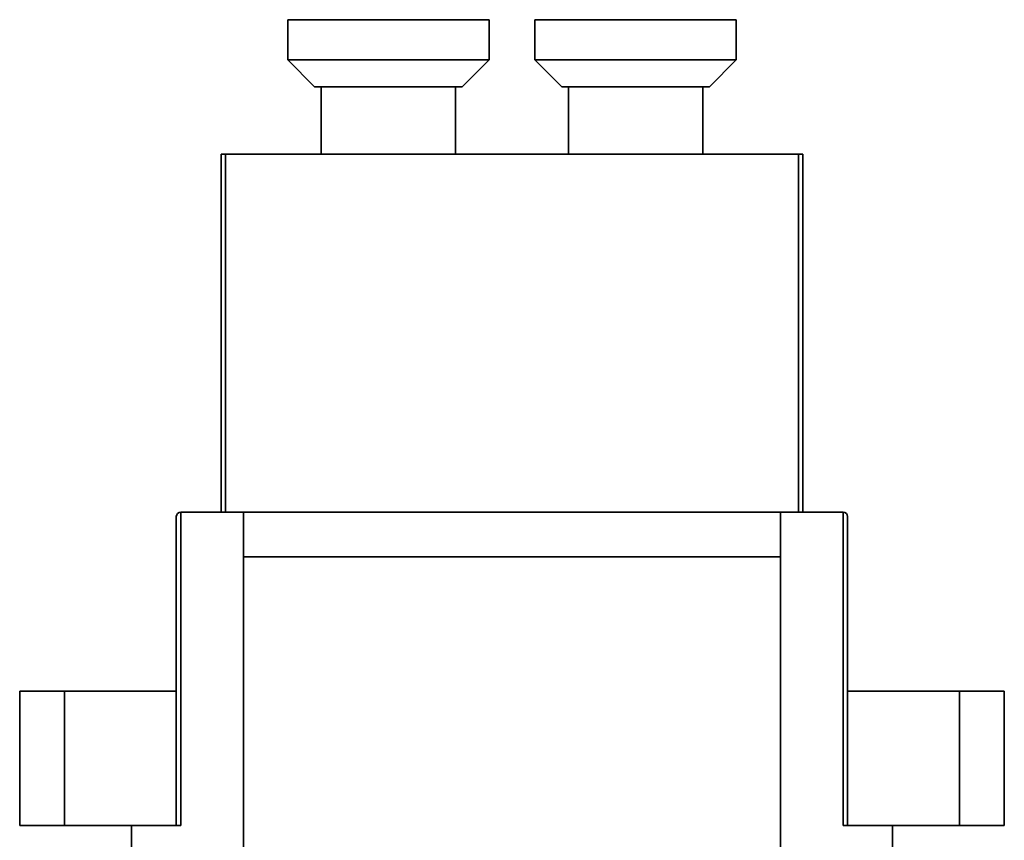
# Model space of a CAD drawing. Header units: millimetres. Extents: x -105 to 105, y -148 to 148.
# Drawn here: x -9.27 to 12.73, y 96.1 to 114.43 of the extents above; entities that cross this region are included whole.
import ezdxf

# ---------------------------------------------------------------- set-up
doc = ezdxf.new("R2010")
doc.units = ezdxf.units.MM
doc.layers.add('粗实线层', color=7, linetype='Continuous', lineweight=35)

msp = doc.modelspace()

# ---------------------------------------------------------------- linework, layer by layer
at = {"layer": '粗实线层', "color": 7, "lineweight": 35, "ltscale": 0.228258}
for p, q in [((-1.03, 114.433), (-3.28, 114.433)), ((-3.28, 113.533), (-3.28, 114.433)), ((1.22, 114.433), (-1.03, 114.433)), ((1.22, 113.533), (1.22, 114.433)), ((4.492, 114.433), (2.242, 114.433)), ((2.242, 113.533), (2.242, 114.433)), ((6.742, 114.433), (4.492, 114.433)), ((6.742, 113.533), (6.742, 114.433)), ((-1.03, 113.533), (-3.28, 113.533)), ((-2.68, 112.933), (-3.28, 113.533)), ((1.22, 113.533), (-1.03, 113.533)), ((0.62, 112.933), (1.22, 113.533)), ((4.492, 113.533), (2.242, 113.533)), ((2.842, 112.933), (2.242, 113.533)), ((6.742, 113.533), (4.492, 113.533)), ((6.142, 112.933), (6.742, 113.533)), ((-1.03, 112.933), (-2.68, 112.933)), ((-2.53, 111.433), (-2.53, 112.933)), ((0.62, 112.933), (-1.03, 112.933)), ((0.47, 111.433), (0.47, 112.933)), ((4.492, 112.933), (2.842, 112.933)), ((2.992, 111.433), (2.992, 112.933)), ((6.142, 112.933), (4.492, 112.933)), ((5.992, 111.433), (5.992, 112.933)), ((-4.769, 111.433), (-4.669, 111.433)), ((-4.769, 103.433), (-4.769, 111.433)), ((-4.669, 111.433), (8.131, 111.433)), ((-4.669, 103.433), (-4.669, 111.433)), ((8.131, 111.433), (8.231, 111.433)), ((8.131, 103.433), (8.131, 111.433)), ((8.231, 103.433), (8.231, 111.433)), ((-5.669, 96.433), (-5.669, 103.433)), ((-5.669, 103.433), (-4.269, 103.433)), ((7.731, 103.433), (-4.269, 103.433)), ((-4.269, 103.433), (-4.269, 102.433)), ((7.731, 103.433), (9.131, 103.433)), ((7.731, 103.433), (7.731, 102.433)), ((9.131, 96.433), (9.131, 103.433)), ((-5.769, 96.433), (-5.769, 103.333)), ((9.231, 96.433), (9.231, 103.333)), ((-4.269, 102.433), (-4.269, 94.433)), ((7.731, 102.433), (-4.269, 102.433)), ((7.731, 102.433), (7.731, 94.433)), ((-9.269, 99.433), (-8.269, 99.433)), ((-9.269, 99.433), (-9.269, 96.433)), ((-8.269, 99.433), (-8.269, 96.433)), ((-8.269, 99.433), (-5.769, 99.433)), ((9.231, 99.433), (11.731, 99.433)), ((11.731, 99.433), (11.731, 96.433)), ((11.731, 99.433), (12.731, 99.433)), ((12.731, 99.433), (12.731, 96.433)), ((-9.269, 96.433), (-8.269, 96.433)), ((-8.269, 96.433), (-6.769, 96.433)), ((-6.769, 96.433), (-5.669, 96.433)), ((-6.769, 94.433), (-6.769, 96.433)), ((9.131, 96.433), (10.231, 96.433)), ((10.231, 96.433), (11.731, 96.433)), ((10.231, 94.433), (10.231, 96.433)), ((11.731, 96.433), (12.731, 96.433))]:
    msp.add_line(p, q, dxfattribs=at)
for centre, start, end in [((-5.669, 103.333), 90, 180), ((9.131, 103.333), 360, 90)]:
    msp.add_arc(centre, 0.1, start, end, dxfattribs=at)

doc.saveas('drawing.dxf')
